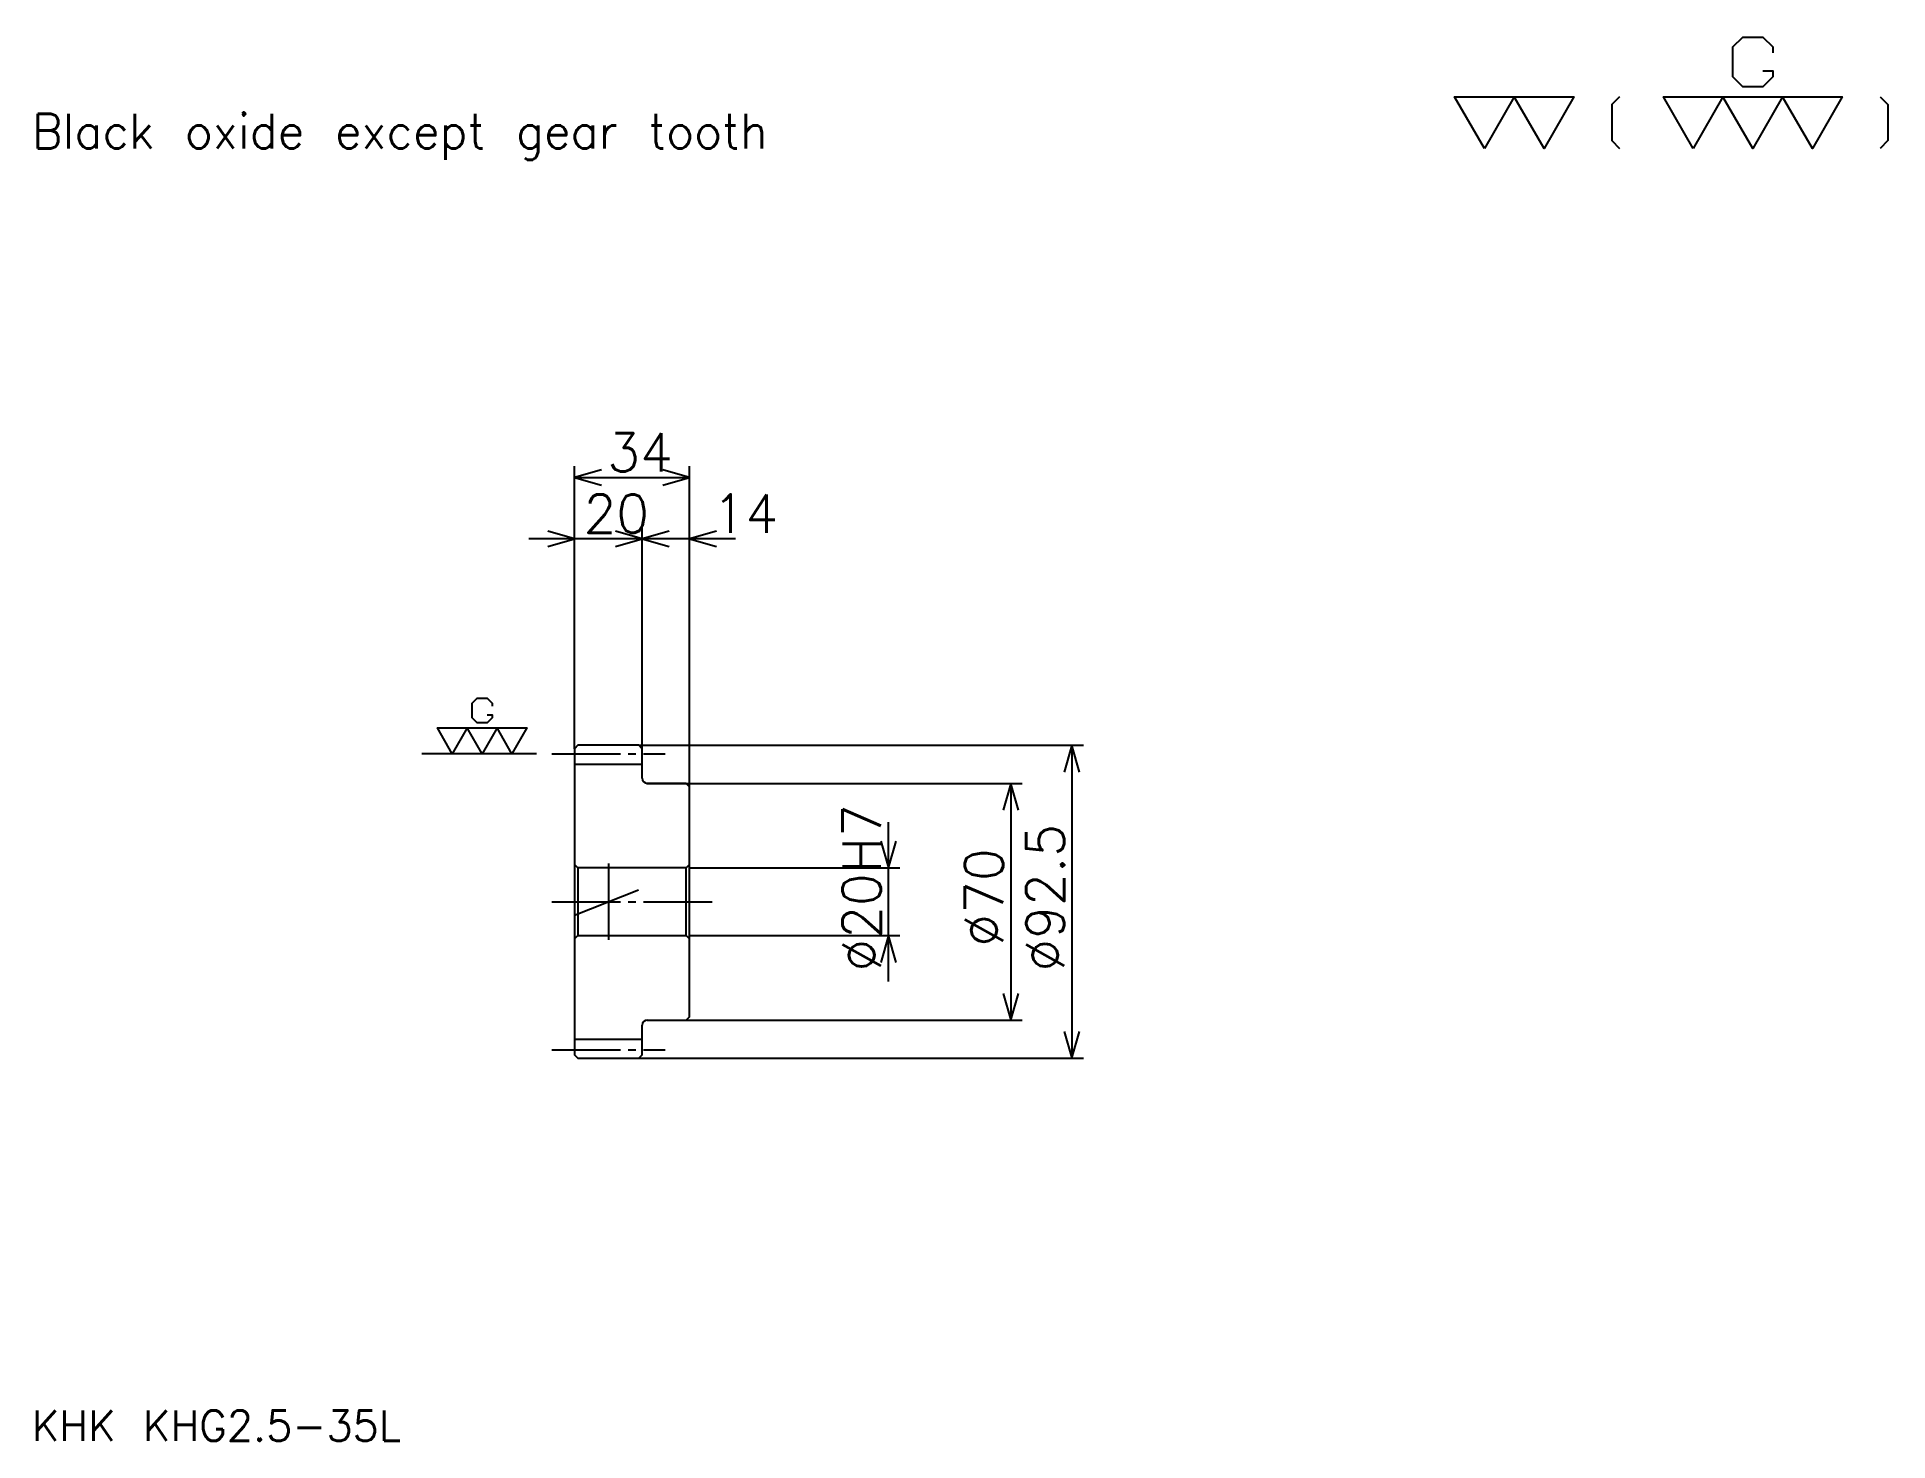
# Model space of a CAD drawing. Extents: x 24 to 572, y 25 to 440.
import ezdxf

# ---------------------------------------------------------------- set-up
doc = ezdxf.new("R2010")
doc.units = 0
doc.linetypes.add('DASHDOT', pattern=[27.130436, 20.347826, -2.26087, 2.26087, -2.26087])
doc.layers.get('0').update_dxf_attribs({"linetype": 'CONTINUOUS'})
doc.layers.add('DASHDOT', color=6, linetype='DASHDOT')
doc.styles.add('KANJI', font='TXT', dxfattribs={"bigfont": 'BIGFONT'})

msp = doc.modelspace()

# ---------------------------------------------------------------- linework, layer by layer
at = {"color": 5}
for p, q in [((183.130447, 230.510864), (183.130447, 313.032593)), ((217.130447, 230.510864), (217.130447, 313.032593)), ((183.130447, 309.641296), (217.130447, 309.641296)), ((216.695663, 291.554352), (169.565231, 291.554352)), ((230.695663, 291.554352), (189.565231, 291.554352)), ((203.130447, 230.510864), (203.130447, 294.945648)), ((183.130447, 229.510864), (183.130447, 230.510864)), ((202.130447, 230.510864), (217.130447, 230.510864)), ((203.130447, 229.510864), (203.130447, 230.510864)), ((217.130447, 230.510864), (333.565247, 230.510864)), ((217.130447, 218.260864), (217.130447, 230.510864)), ((330.17395, 230.510864), (330.17395, 138.010864)), ((204.630447, 219.260864), (217.130447, 219.260864)), ((217.130447, 219.260864), (315.478271, 219.260864)), ((312.086975, 219.260864), (312.086975, 149.260864)), ((275.913055, 160.695648), (275.913055, 207.82608)), ((217.130447, 194.260864), (279.304352, 194.260864)), ((217.130447, 174.260864), (279.304352, 174.260864)), ((204.630447, 149.260864), (217.130447, 149.260864)), ((217.130447, 149.260864), (315.478271, 149.260864)), ((202.130447, 138.010864), (217.130447, 138.010864)), ((217.130447, 138.010864), (333.565247, 138.010864))]:
    msp.add_line(p, q, dxfattribs=at)
at = {"color": 7}
for p, q in [((171.826096, 228.010864), (137.913055, 228.010864)), ((193.130447, 195.565216), (193.130447, 172.956512))]:
    msp.add_line(p, q, dxfattribs=at)
at = {"color": 4}
for p, q in [((183.130447, 224.885864), (203.130447, 224.885864)), ((184.130447, 194.260864), (184.130447, 174.260864)), ((216.130447, 194.260864), (217.130447, 195.260864)), ((216.130447, 174.260864), (217.130447, 173.260864)), ((183.130447, 143.635864), (203.130447, 143.635864))]:
    msp.add_line(p, q, dxfattribs=at)
at = {"color": 7}
for points in [[(534.469604, 429.881714), (537.408691, 429.881714), (537.408691, 428.118256), (534.469604, 425.179138), (528.591309, 425.179138), (525.652161, 428.118256), (525.652161, 436.935638), (528.591309, 439.874786), (534.469604, 439.874786), (537.408691, 436.935638), (537.408691, 435.17218)], [(452.17392, 406.956512), (443.356537, 422.23999), (478.626099, 422.23999), (469.808716, 406.956512), (460.991302, 422.23999), (452.17392, 406.956512)], [(492.146088, 422.23999), (489.7948, 419.888672), (489.7948, 409.307831), (492.146088, 406.956512)], [(513.89563, 406.956512), (505.078278, 422.23999), (557.982605, 422.23999), (549.165222, 406.956512), (540.347839, 422.23999), (531.530457, 406.956512), (522.713074, 422.23999), (513.89563, 406.956512)], [(569.151306, 422.23999), (571.502625, 419.888672), (571.502625, 409.307831), (569.151306, 406.956512)], [(157.2435, 239.47348), (158.713058, 239.47348), (158.713058, 238.591736), (157.2435, 237.122162), (154.304367, 237.122162), (152.834793, 238.591736), (152.834793, 243.000427), (154.304367, 244.470001), (157.2435, 244.470001), (158.713058, 243.000427), (158.713058, 242.118683)], [(146.956543, 228.010864), (142.547836, 235.652603), (169.000015, 235.652603), (164.591324, 228.010864), (160.182617, 235.652603), (155.773926, 228.010864), (151.365234, 235.652603), (146.956543, 228.010864)]]:
    msp.add_lwpolyline(points, dxfattribs=at)
at = {"color": 5}
for points in [[(191.043488, 311.902161), (183.130447, 309.641296), (191.043488, 307.380432)], [(209.217407, 307.380432), (217.130447, 309.641296), (209.217407, 311.902161)], [(175.217407, 289.293457), (183.130447, 291.554352), (175.217407, 293.815216)], [(195.217407, 289.293457), (203.130447, 291.554352), (195.217407, 293.815216)], [(211.043488, 293.815216), (203.130447, 291.554352), (211.043488, 289.293457)], [(225.043488, 293.815216), (217.130447, 291.554352), (225.043488, 289.293457)], [(332.434814, 222.597824), (330.17395, 230.510864), (327.913086, 222.597824)], [(314.347839, 211.347824), (312.086975, 219.260864), (309.82608, 211.347824)], [(273.652191, 202.173904), (275.913055, 194.260864), (278.17392, 202.173904)], [(278.17392, 166.347824), (275.913055, 174.260864), (273.652191, 166.347824)], [(309.82608, 157.173904), (312.086975, 149.260864), (314.347839, 157.173904)], [(327.913086, 145.923904), (330.17395, 138.010864), (332.434814, 145.923904)]]:
    msp.add_lwpolyline(points, dxfattribs=at)
at = {"color": 4}
for points in [[(203.130447, 220.760864), (203.130447, 229.510864), (202.130447, 230.510864), (184.130447, 230.510864), (183.130447, 229.510864), (183.130447, 173.260864)], [(204.630447, 149.260864), (216.130447, 149.260864), (217.130447, 150.260864), (217.130447, 218.260864), (216.130447, 219.260864), (204.630447, 219.260864)], [(183.130447, 173.260864), (184.130447, 174.260864), (216.130447, 174.260864), (216.130447, 194.260864), (184.130447, 194.260864), (183.130447, 195.260864)], [(183.130447, 173.260864), (183.130447, 139.010864), (184.130447, 138.010864), (202.130447, 138.010864), (203.130447, 139.010864), (203.130447, 147.760864)]]:
    msp.add_lwpolyline(points, dxfattribs=at)
for centre, start, end in [((204.630447, 220.760864), 180, 270), ((204.630447, 147.760864), 90, 180)]:
    msp.add_arc(centre, 1.5, start, end, dxfattribs=at)
at = {"layer": 'DASHDOT', "color": 7}
for p, q in [((176.347839, 228.010864), (209.913055, 228.010864)), ((183.130447, 180.321762), (203.130447, 188.199966)), ((176.347839, 184.260864), (223.913055, 184.260864)), ((176.347839, 140.510864), (209.913055, 140.510864))]:
    msp.add_line(p, q, dxfattribs=at)

# ---------------------------------------------------------------- texts
at = {"color": 7, "style": 'KANJI'}
for s, height, p in [('Black oxide except gear tooth', 10.173913, (22.608696, 406.956512)), ('34', 11.304348, (192.782623, 311.449982)), ('20', 11.304348, (185.782623, 293.363037)), ('14', 11.304348, (223.913055, 293.363037)), ('KHK KHG2.5-35L', 9.043478, (22.608696, 24.869566))]:
    msp.add_text(s, height=height, dxfattribs=at).set_placement(p)
for s, p in [('%%c20H7', (273.652191, 163.630432)), ('%%c92.5', (327.913086, 163.630432)), ('%%c70', (309.82608, 170.978256))]:
    msp.add_text(s, height=11.304348, rotation=90, dxfattribs=at).set_placement(p)

doc.saveas('drawing.dxf')
